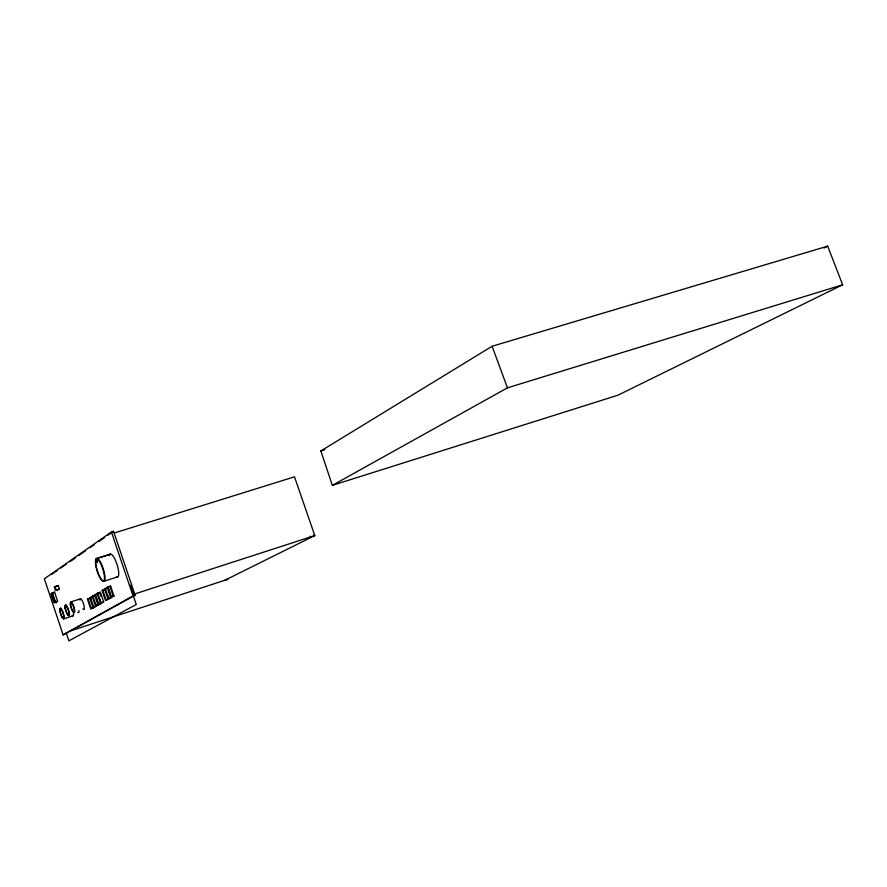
<?xml version="1.0" encoding="UTF-8"?>
<svg xmlns="http://www.w3.org/2000/svg" width="887" height="887" viewBox="0 0 887 887"><rect width="100%" height="100%" fill="white"/><g stroke="black" fill="none" stroke-linecap="round" stroke-linejoin="round"><path stroke-width="1.33" d="M71.082 601.874L70.993 603.781L70.539 602.417M60.638 608.294L60.549 610.167L60.094 608.837M60.793 608.205L60.693 610.079L60.249 608.748M65.849 605.089L65.749 606.985L65.305 605.633M65.993 605.001L65.904 606.885L65.461 605.544M111.407 531.967L44.35 578.801L63.132 634.881L135.134 595.21L113.536 531.313L111.407 531.967L133.017 595.898L63.132 634.881M51.845 574.299L57.455 570.385M60.815 568.046L66.425 564.132M69.796 561.793L75.406 557.89M78.766 555.539L85.496 550.849M89.986 547.722L94.465 544.596M98.956 541.469L104.566 537.566M107.926 535.216L113.536 531.313M54.307 587.017L58.287 585.475L59.44 588.935L58.664 589.456L55.46 590.476L54.307 587.017L58.287 585.475M55.46 590.476L59.44 588.935M52.366 592.882L51.246 593.614L54.284 602.683L57.633 601.264L54.584 592.172L52.366 592.882L55.415 601.974L54.284 602.683M53.464 592.915L54.584 592.172M320.839 450.962L492.108 346.252L827.682 246.154L842.65 284.794L617.84 395.236L332.348 485.366L320.839 450.962L324.808 449.742M87.58 599.202L90.729 598.004L87.58 599.202A82.524 79.265 61.2 0 0 90.807 608.826L93.967 607.628L93.312 608.005M95.097 602.65L96.317 606.276L93.135 607.473A82.89 79.575 61.2 0 1 89.886 597.816L93.068 596.607M92.292 596.374L95.486 595.155L92.292 596.374A83.267 79.885 61.2 0 0 95.552 606.076L98.756 604.867L95.896 596.363M94.721 594.911L97.936 593.691L94.721 594.911A83.644 80.207 61.2 0 0 98.002 604.657L101.218 603.448L99.577 598.57M97.16 593.447L100.386 592.217L103.69 602.018L100.453 603.238A84.032 80.529 61.2 0 1 97.16 593.447L100.386 592.217M102.205 590.42L105.464 589.179L102.205 590.42A84.819 81.194 61.2 0 0 105.531 600.299L108.802 599.069L107.549 595.354M104.733 588.901L108.003 587.66L104.733 588.901A85.219 81.526 61.2 0 0 108.07 598.836L111.352 597.594L108.425 588.901M107.316 587.349L110.62 586.096L113.979 596.075L110.675 597.328A85.629 81.87 61.2 0 1 107.316 587.349L110.62 586.096M90.807 608.826L91.461 608.438A82.624 79.353 61.2 0 1 88.234 598.814M93.135 607.473L96.317 606.276M95.552 606.076L98.756 604.867M98.002 604.657L101.218 603.448M100.453 603.238L103.69 602.018M105.531 600.299L108.802 599.069M108.07 598.836L111.352 597.594M110.675 597.328L113.979 596.075M332.348 485.366L507.442 387.841L842.65 284.794M824.023 248.083L827.682 246.154M224.932 580.22L314.785 535.571L294.506 476.818L114.445 532.965M227.028 579.688L227.904 579.244L70.561 630.868M135.035 593.846L314.785 535.571M133.017 595.898L135.134 595.21M63.809 618.838A5.522 1.319 72.2 0 0 62.389 610.611A5.522 1.319 72.2 0 0 60.194 611.287A5.522 1.319 72.2 0 0 63.809 618.838L73.177 615.8M80.429 598.825L71.237 601.774L71.148 603.681L70.694 602.328M89.886 597.816L92.403 597.006M103.912 581.262A11.941 3.116 72.4 0 0 101.107 563.4A11.941 3.116 72.4 0 0 95.94 564.964A11.941 3.116 72.4 0 0 103.912 581.262L117.649 576.872M55.415 601.974L57.633 601.264M96.428 558.644L110.52 554.142L96.982 558.422L97.515 562.491L96.35 559.021M492.108 346.252L507.442 387.841M313.466 535.083L313.81 536.07M310.162 536.158L310.505 537.134M130.655 585.209L133.715 594.279M133.172 595.354L136.254 604.502L68.876 640.846L66.248 633.008M110.321 587.759L113.27 596.485M96.195 559.12L97.359 562.591L96.827 558.522M99.71 592.627L100.941 596.297M55.083 586.495L56.247 589.966M55.304 600.355L56.18 602.972M109.478 555.606A11.919 3.182 72.4 0 1 116.796 563.766A11.919 3.182 72.4 0 1 116.585 576.683M111.385 596.918A85.74 81.959 61.2 0 1 108.026 586.928M108.779 598.426A85.329 81.626 61.2 0 1 105.431 588.48M106.229 599.9A84.93 81.294 61.2 0 1 102.903 589.999M101.14 602.838A84.132 80.628 61.2 0 1 97.847 593.037M98.679 604.269A83.755 80.296 61.2 0 1 95.397 594.501M96.228 605.688A83.367 79.974 61.2 0 1 92.969 595.964M93.8 607.085A82.99 79.664 61.2 0 1 90.552 597.417M79.985 600.1A5.632 1.408 72.3 0 1 81.97 600.211A5.632 1.408 72.3 0 1 84.287 607.329A5.632 1.408 72.3 0 1 82.846 608.881M78.921 610.6A5.566 1.375 72.2 0 1 77.779 612.34M73.532 613.438A5.51 1.342 72.2 0 1 72.18 615.146M52.089 593.359L51.113 593.991L53.93 602.417L54.916 601.796L52.089 593.359M95.718 565.23A11.564 3.016 72.4 0 0 103.446 581.018A11.564 3.016 72.4 0 0 100.73 563.722A11.564 3.016 72.4 0 0 95.718 565.23M70.406 605.189A5.289 1.297 72.3 0 0 73.898 612.407A5.289 1.297 72.3 0 0 72.546 604.513A5.289 1.297 72.3 0 0 70.406 605.189M70.616 604.934A5.644 1.386 72.3 0 0 74.331 612.629A5.644 1.386 72.3 0 0 72.9 604.213A5.644 1.386 72.3 0 0 70.616 604.934M65.183 608.371A5.233 1.264 72.3 0 0 68.621 615.511A5.233 1.264 72.3 0 0 67.279 607.717A5.233 1.264 72.3 0 0 65.183 608.371M65.394 608.116A5.577 1.353 72.3 0 0 69.053 615.744A5.577 1.353 72.3 0 0 67.623 607.418A5.577 1.353 72.3 0 0 65.394 608.116M59.994 611.531A5.178 1.242 72.2 0 0 63.387 618.605A5.178 1.242 72.2 0 0 62.046 610.899A5.178 1.242 72.2 0 0 59.994 611.531"/></g></svg>
